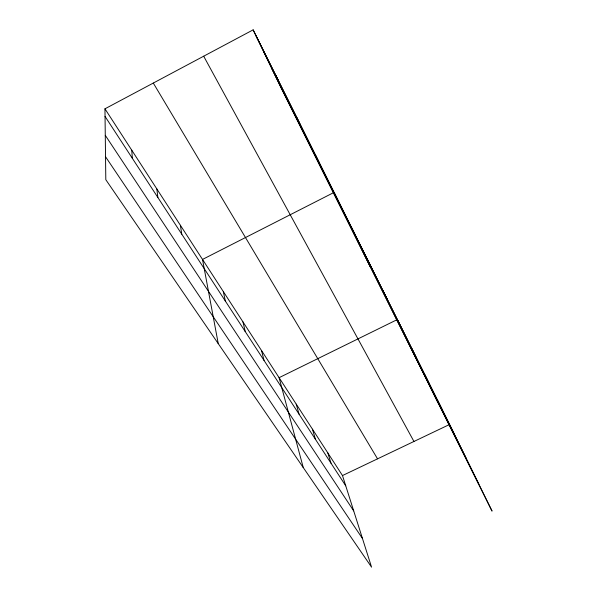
<?xml version="1.0" encoding="UTF-8"?>
<svg xmlns="http://www.w3.org/2000/svg" width="597" height="597" viewBox="0 0 597 597"><rect width="100%" height="100%" fill="white"/><g stroke="black" fill="none" stroke-linecap="round" stroke-linejoin="round"><path stroke-width="0.9" d="M104.953 108.818L342.491 475.563L371.558 567.15L105.811 179.704L104.953 108.818L253.143 29.85L449.571 424.474L492.047 511.099L281.023 87.789L253.143 29.85M342.491 475.563L449.571 424.474M105.535 156.735L362.461 538.487M105.273 135.318L353.708 510.898M105.042 116.415L345.753 485.831M153.295 83.058L377.543 458.839M203.681 56.208L413.945 441.474M256.12 36.044L454.324 434.176M263.546 51.469L465.944 457.869M271.971 68.976L478.742 483.966M437.526 400.281L442.243 409.9M424.84 374.797L429.497 384.311M411.467 347.924L416.057 357.305M438.079 402.841L397.341 319.544L279.09 377.677L303.254 467.57M382.849 290.426L387.252 299.448M367.521 259.635L371.812 268.426M351.282 227.017L355.439 235.539M370.655 267.59L334.059 192.406L202.51 259.441L218.248 343.641M315.738 155.616L319.537 163.421M296.231 116.422L299.798 123.773M275.411 74.595L278.709 81.416M327.857 452.966L330.999 463.19M312.455 429.183L315.462 439.347M296.224 404.124L299.075 414.199M261.531 350.566L264.016 360.387M242.979 321.917L245.233 331.566M223.338 291.59L225.345 301.037M180.391 225.293L181.779 234.188M156.854 188.958L157.869 197.488M131.765 150.213L132.347 158.317"/></g></svg>
